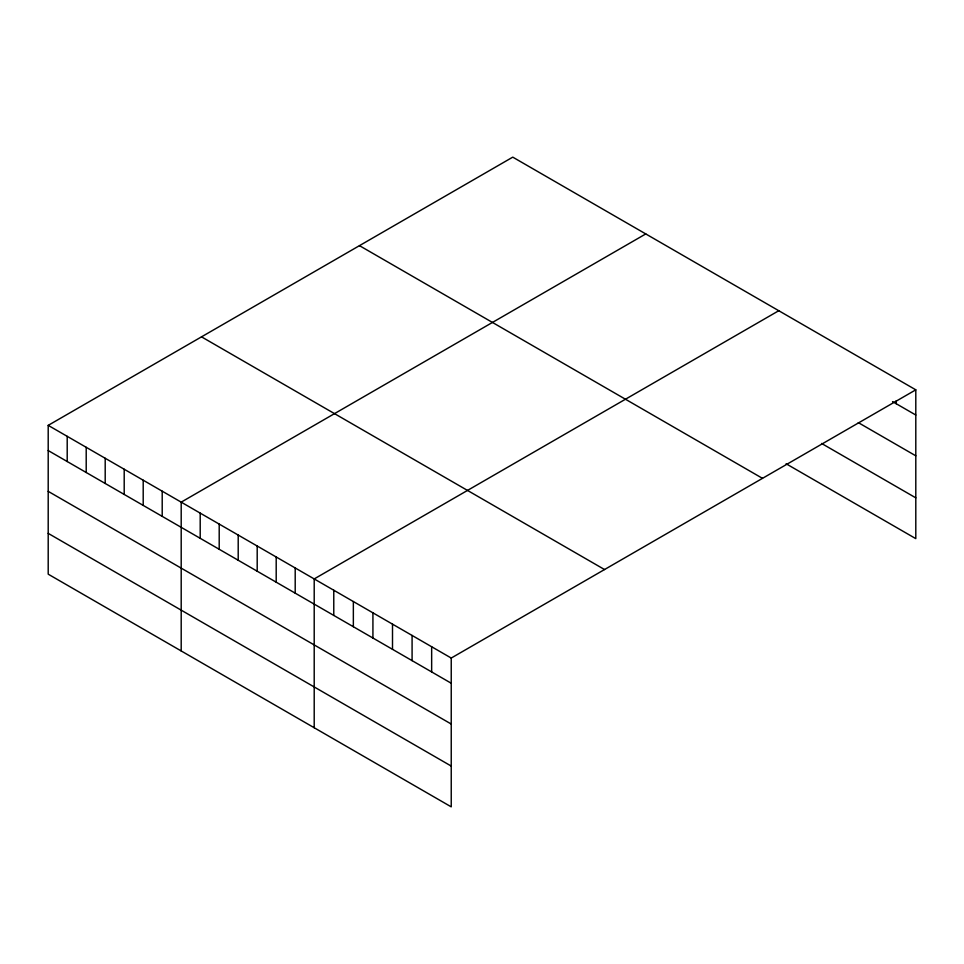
<?xml version="1.0" encoding="UTF-8"?>
<svg xmlns="http://www.w3.org/2000/svg" width="964" height="964" viewBox="0 0 964 964"><rect width="100%" height="100%" fill="white"/><g stroke="black" fill="none" stroke-linecap="round" stroke-linejoin="round"><path stroke-width="1.45" d="M915.8 389.83L451.236 658.051L451.236 806.856L48.2 574.17L48.2 425.365L512.764 157.144L915.8 389.83L915.8 538.635L786.106 463.768M645.772 233.927L181.196 502.148L181.196 650.953M778.767 310.721L314.204 578.93L314.204 727.748M892.556 401.602L915.8 415.026M858.297 422.618L915.8 455.815M821.593 443.452L915.8 497.846M359.464 245.651L762.488 478.349M201.512 336.846L604.536 569.543M48.2 425.365L451.236 658.051M48.2 450.55L451.236 683.235M48.2 491.351L451.236 724.036M48.2 533.369L451.236 766.067M896.219 400.759L896.219 403.723M431.655 646.748L431.655 671.944M412.086 635.445L412.086 660.641M392.505 624.142L392.505 649.338M372.923 612.839L372.923 638.035M353.354 601.536L353.354 626.733M333.773 590.233L333.773 615.43M295.201 567.965L295.201 593.161M276.198 556.999L276.198 582.184M257.195 546.022L257.195 571.218M238.204 535.056L238.204 560.253M219.202 524.091L219.202 549.275M200.199 513.113L200.199 538.31M162.205 491.182L162.205 516.367M143.202 480.205L143.202 505.401M124.199 469.239L124.199 494.436M105.197 458.274L105.197 483.458M86.206 447.296L86.206 472.493M67.203 436.331L67.203 461.527"/></g></svg>
